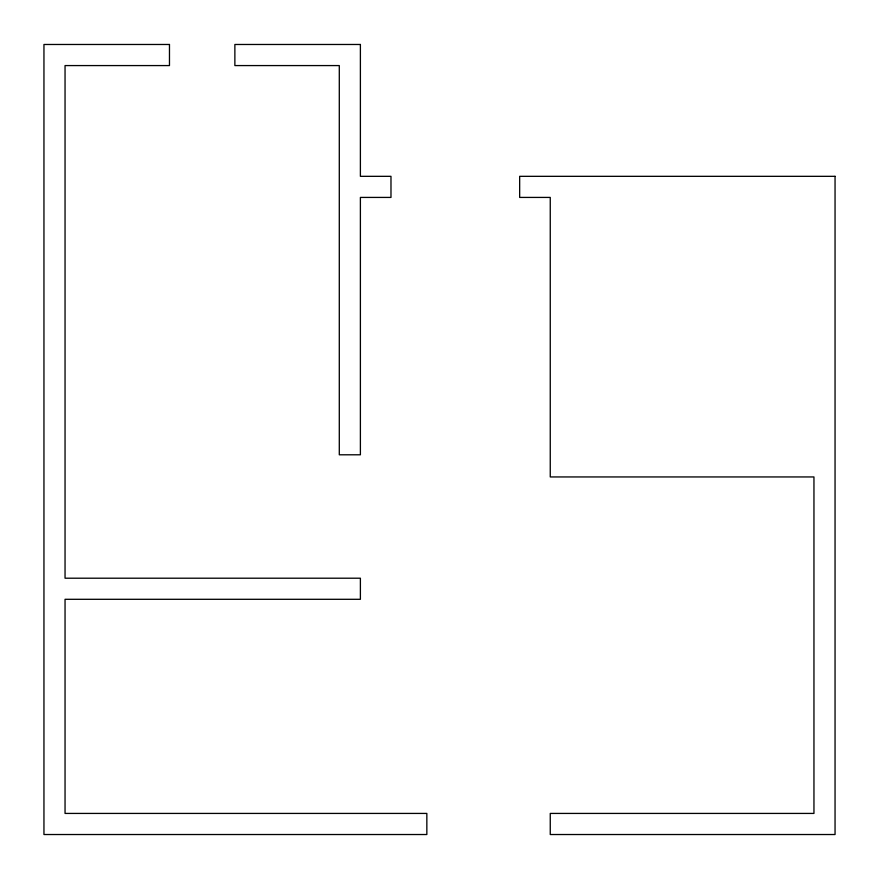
<?xml version="1.0" encoding="UTF-8"?>
<svg xmlns="http://www.w3.org/2000/svg" width="879" height="879" viewBox="0 0 879 879"><rect width="100%" height="100%" fill="white"/><g stroke="black" fill="none" stroke-linecap="round" stroke-linejoin="round"><path stroke-width="1.32" d="M169.471 44.477L43.95 44.477L43.95 834.523L426.842 834.523L426.842 813.427L65.046 813.427L65.046 599.302L360.39 599.302L360.39 578.206L65.046 578.206L65.046 65.573L169.471 65.573L169.471 44.477M360.39 44.477L234.869 44.477L234.869 65.573L339.294 65.573L339.294 454.795L360.39 454.795L360.39 197.423L390.979 197.423L390.979 176.327L360.39 176.327L360.39 44.477M835.05 176.327L519.665 176.327L519.665 197.423L550.254 197.423L550.254 476.945L813.954 476.945L813.954 813.427L550.254 813.427L550.254 834.523L835.05 834.523L835.05 176.327"/></g></svg>
